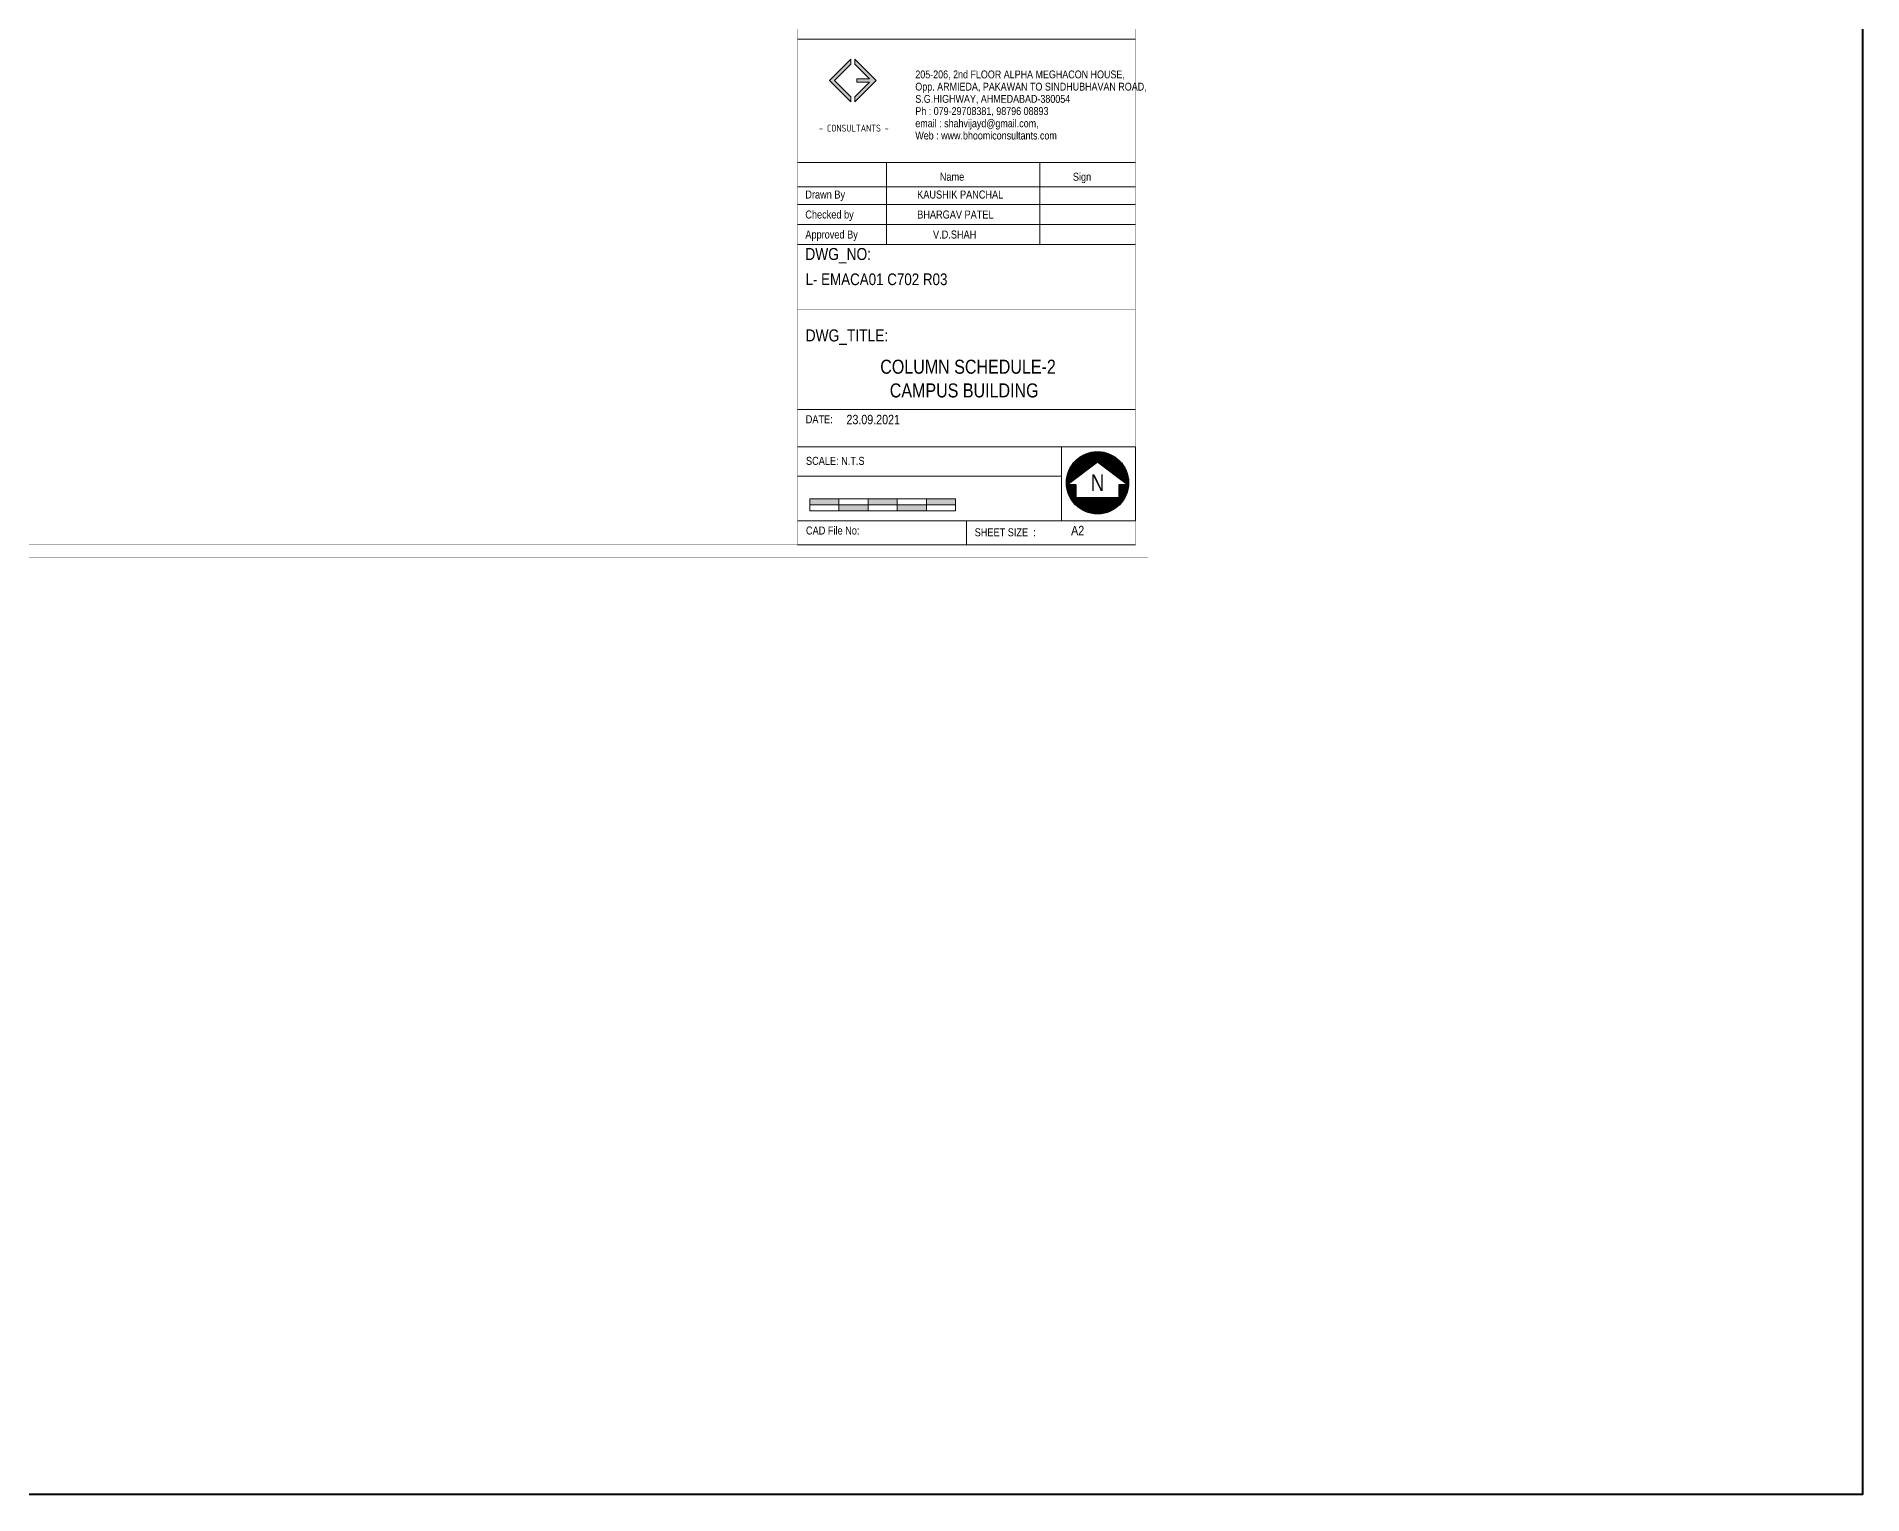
# Model space of a CAD drawing. Header units: millimetres. Extents: x 1112055 to 3390982, y -148532 to 766891.
# Drawn here: x 2790046 to 2855292, y 522267 to 574378 of the extents above; entities that cross this region are included whole.
import ezdxf
from ezdxf.enums import TextEntityAlignment as Align

# ---------------------------------------------------------------- set-up
doc = ezdxf.new("R2010")
doc.units = ezdxf.units.MM
doc.layers.add('B TITLE BLOCK', color=250, linetype='Continuous', lineweight=0)
doc.layers.add('tb text', color=7, linetype='Continuous', lineweight=13)
doc.layers.add('Layer 1', color=7, linetype='Continuous')
doc.styles.add('SWINC', font='swissc.ttf')

msp = doc.modelspace()

# ---------------------------------------------------------------- hatches: boundary and pattern name
at = {"layer": 'B TITLE BLOCK', "linetype": 'Continuous', "lineweight": 0}
h = msp.add_hatch(color=251, dxfattribs=at)
h.dxf.hatch_style = 1
h.paths.add_polyline_path([(2818560.2, 572803.2), (2819144.5, 573387.4), (2819144.5, 573563.9), (2818383.7, 572803.2), (2819144.5, 572042.4), (2819144.5, 572218.9)])
h = msp.add_hatch(color=251, dxfattribs=at)
h.dxf.hatch_style = 1
h.paths.add_polyline_path([(2819356.5, 572865.6), (2819356.5, 572740.7), (2819813.8, 572740.7), (2819291.9, 572218.9), (2819291.9, 572042.4), (2820052.7, 572803.2), (2819291.9, 573563.9), (2819291.9, 573387.4), (2819813.8, 572865.6)])
at = {"layer": 'Layer 1', "lineweight": 5}
h = msp.add_hatch(dxfattribs=at)
h.set_pattern_fill('ANSI31', color=5, scale=5.559605, angle=360, style=0)
h.set_pattern_definition([(45, (2764383.264, 551166.458), (-12.4816683, 12.4816683), [])])
edge = h.paths.add_edge_path()
edge.add_arc((2827957.3, 558427.3), 1111.9, 0, 360)
h.paths.add_polyline_path([(2827957.3, 559167.5), (2829019.6, 558363.6), (2828735.7, 558363.6), (2828735.7, 557898), (2827179, 557898), (2827179, 558363.6), (2826895.1, 558363.6)], flags=16)
at = {"layer": 'tb text'}
for points in [[(2817673.2, 557858.1), (2817673.2, 557639.4), (2818716.1, 557639.4), (2818716.1, 557858.1)], [(2820770.6, 557639.4), (2820801.9, 557639.4), (2820801.9, 557858.1), (2820770.6, 557858.1), (2819759, 557858.1), (2819759, 557639.4)], [(2822887.8, 557639.4), (2822887.8, 557858.1), (2821844.9, 557858.1), (2821844.9, 557639.4)], [(2819759, 557420.6), (2819759, 557639.4), (2818716.1, 557639.4), (2818716.1, 557420.6)], [(2820801.9, 557639.4), (2820801.9, 557420.6), (2821844.9, 557420.6), (2821844.9, 557639.4)]]:
    msp.add_hatch(color=256, dxfattribs=at).paths.add_polyline_path(points)

# ---------------------------------------------------------------- linework, layer by layer
at = {"color": 2, "lineweight": 40}
msp.add_lwpolyline([(2460595.7, 676953.5), (2855292.1, 676953.5), (2855292.1, 522266.8), (2460595.7, 522266.8)], close=True, dxfattribs=at)
at = {"layer": 'B TITLE BLOCK', "color": 250, "lineweight": 0}
for p, q in [((2829312.9, 574280.8), (2817239.7, 574280.8)), ((2829312.9, 569877.7), (2817239.7, 569877.7)), ((2817239.7, 569877.7), (2829312.9, 569877.7)), ((2817239.7, 569877.7), (2829312.9, 569877.7)), ((2820417.2, 566943.4), (2820417.2, 569877.7)), ((2825897.8, 566943.4), (2825897.8, 569877.7)), ((2817240, 569008.6), (2829313.2, 569008.6)), ((2817240, 569008.6), (2829313.2, 569008.6)), ((2817240, 568373.1), (2829313.2, 568373.1)), ((2817240, 568373.1), (2829313.2, 568373.1)), ((2817240, 567658.3), (2829313.2, 567658.3)), ((2817240, 567658.3), (2829313.2, 567658.3)), ((2817240, 567658.3), (2829313.2, 567658.3)), ((2829313.2, 566943.4), (2817239.6, 566943.4)), ((2829313.2, 566943.4), (2817240, 566943.4)), ((2829312.9, 561042.9), (2817240, 561042.9)), ((2817239.8, 559712.6), (2829312.9, 559712.6)), ((2826673.2, 557072.9), (2826673.2, 559712.6)), ((2829312.9, 557072.9), (2829312.9, 559712.6)), ((2826673.2, 558661.3), (2817240.4, 558662.2)), ((2817239.8, 557072.9), (2829312.9, 557072.9)), ((2823276.3, 557072.9), (2823276.3, 556205.5)), ((2829312.9, 556205.5), (2817239.7, 556205.5))]:
    msp.add_line(p, q, dxfattribs=at)
at = {"layer": 'B TITLE BLOCK', "color": 1, "const_width": 10.1}
msp.add_lwpolyline([(2685611, 653192.3), (2685611, 555757.1), (2829761.4, 555757.1), (2829761.4, 653192.3)], close=True, dxfattribs=at)
at = {"layer": 'B TITLE BLOCK', "color": 250, "lineweight": 0, "const_width": 10.1}
for points in [[(2686059.5, 652743.9), (2686059.5, 556205.5), (2829312.9, 556205.5), (2829312.9, 652743.9)], [(2817239.7, 556205.5), (2829312.9, 556205.5), (2829312.9, 652743.9), (2817239.7, 652743.9)], [(2829312.9, 556205.5), (2817239.7, 556205.5), (2817239.7, 579233.5), (2829312.9, 579233.5)], [(2817239.7, 564610.5), (2829312.9, 564610.5), (2829312.9, 556205.5), (2817239.7, 556205.5)]]:
    msp.add_lwpolyline(points, close=True, dxfattribs=at)
at = {"layer": 'B TITLE BLOCK', "color": 251, "linetype": 'Continuous', "lineweight": 0}
for points in [[(2818383.6, 572803.3), (2819144.5, 572042.4), (2819144.5, 572218.9), (2818560.2, 572803.2), (2819144.5, 573387.4), (2819144.5, 573563.9), (2818383.6, 572803)], [(2820052.8, 572803.3), (2819291.9, 572042.4), (2819291.9, 572218.9), (2819813.8, 572740.7), (2819356.5, 572740.7), (2819356.5, 572865.6), (2819813.8, 572865.6), (2819291.9, 573387.4), (2819291.9, 573563.9), (2820052.8, 572803)]]:
    msp.add_lwpolyline(points, dxfattribs=at)
at = {"layer": 'Layer 1', "lineweight": 30}
msp.add_lwpolyline([(2827957.3, 559167.5), (2826895.1, 558363.6), (2827179, 558363.6), (2827179, 557898), (2828735.7, 557898), (2828735.7, 558363.6), (2829019.6, 558363.6)], close=True, dxfattribs=at)
at = {"layer": 'Layer 1'}
msp.add_circle((2827957.3, 558427.3), 1111.9, dxfattribs=at)
at = {"layer": 'tb text'}
for points in [[(2817673.2, 557858.1), (2820770.6, 557858.1), (2822887.8, 557858.1)], [(2817673.2, 557420.6), (2817673.2, 557858.1)], [(2818716.1, 557420.6), (2818716.1, 557858.1)], [(2819759, 557420.6), (2819759, 557858.1)], [(2820801.9, 557420.6), (2820801.9, 557858.1)], [(2821844.9, 557420.6), (2821844.9, 557858.1)], [(2822887.8, 557420.6), (2822887.8, 557858.1)], [(2817673.2, 557639.4), (2820770.6, 557639.4), (2822887.8, 557639.4)], [(2817673.2, 557420.6), (2820770.6, 557420.6), (2822887.8, 557420.6)]]:
    msp.add_lwpolyline(points, dxfattribs=at)

# ---------------------------------------------------------------- texts
at = {"layer": 'B TITLE BLOCK', "color": 0, "style": 'SWINC'}
for s, p in [('205-206, 2nd FLOOR ALPHA MEGHACON HOUSE,', (2821447.4, 572883.7)), ('S.G.HIGHWAY, AHMEDABAD-380054', (2821447.4, 572009.6)), ('Opp. ARMIEDA, PAKAWAN TO SINDHUBHAVAN ROAD,', (2821447.4, 572446.6)), ('Ph : 079-29708381, 98796 08893', (2821447.4, 571572.5)), ('Web : www.bhoomiconsultants.com', (2821447.4, 570698.4)), ('email : shahvijayd@gmail.com,', (2821447.4, 571135.5))]:
    msp.add_text(s, height=278.712, dxfattribs=at).set_placement(p)
at = {"layer": 'B TITLE BLOCK', "color": 251, "insert": (2819251.2, 571735), "char_height": 306.257, "attachment_point": 2, "style": 'SWINC'}
msp.add_mtext_dynamic_manual_height_columns('\\pxsm1,qj;{\\fBankGothic Lt BT|b0|i0|c0|p34;BHOOMI\\P\\ps*,q*;\\fGost|b0|i0|c0|p2;\\H0.8x;- CONSULTANTS -\\C1; }', width=800798.623, gutter_width=0, heights=[112641.5], dxfattribs=at)
at = {"layer": 'tb text', "style": 'SWINC'}
for s, height, p in [('Name', 285.94, (2822322.3, 569223)), ('Sign', 285.94, (2827076.6, 569223)), ('Drawn By', 285.94, (2817517, 568587.6)), ('KAUSHIK PANCHAL', 285.944, (2821514.4, 568587.6)), ('Checked by', 285.94, (2817517, 567872.7)), ('BHARGAV PATEL', 285.944, (2821514.4, 567872.7)), ('Approved By', 285.944, (2817517, 567157.9)), ('V.D.SHAH', 285.94, (2822079.8, 567157.9)), ('L- EMACA01 C702 R03', 417.002, (2817524.7, 565492.2)), ('COLUMN SCHEDULE-2', 500.402, (2820194.8, 562326.3)), ('CAMPUS BUILDING ', 500.402, (2820534.7, 561478.6)), ('23.09.2021', 333.58, (2818986.9, 560521.2))]:
    msp.add_text(s, height=height, dxfattribs=at).set_placement(p)
at = {"layer": 'tb text', "color": 7, "style": 'SWINC'}
for s, height, p in [('DATE: ', 285.92, (2817531.9, 560553.7)), ('SCALE: N.T.S', 285.923, (2817541.1, 559068.3)), ('CAD File No:', 285.923, (2817540.7, 556578.1)), ('SHEET SIZE  : ', 285.923, (2823568.2, 556515))]:
    msp.add_text(s, height=height, dxfattribs=at).set_placement(p)
msp.add_text('N', height=589.7, dxfattribs=at).set_placement((2827958.1, 558432.6), align=Align.MIDDLE_CENTER)
at = {"layer": 'tb text', "insert": (2827015.3, 556887.4), "char_height": 333.58, "width": 12694.007, "attachment_point": 1, "style": 'SWINC'}
msp.add_mtext('A2', dxfattribs=at)
at = {"layer": 'tb text', "color": 7, "style": 'SWINC'}
for tag, p, s, height in [('DWG_NO:', (2817517.9, 566390.1), 'XXX-XXXX-XXX-XXX', 428.916), ('DWG_TITLE:', (2817530.6, 563480.1), '', 428.9)]:
    msp.add_attdef(tag, p, s, height=height, dxfattribs=at)

doc.saveas('drawing.dxf')
